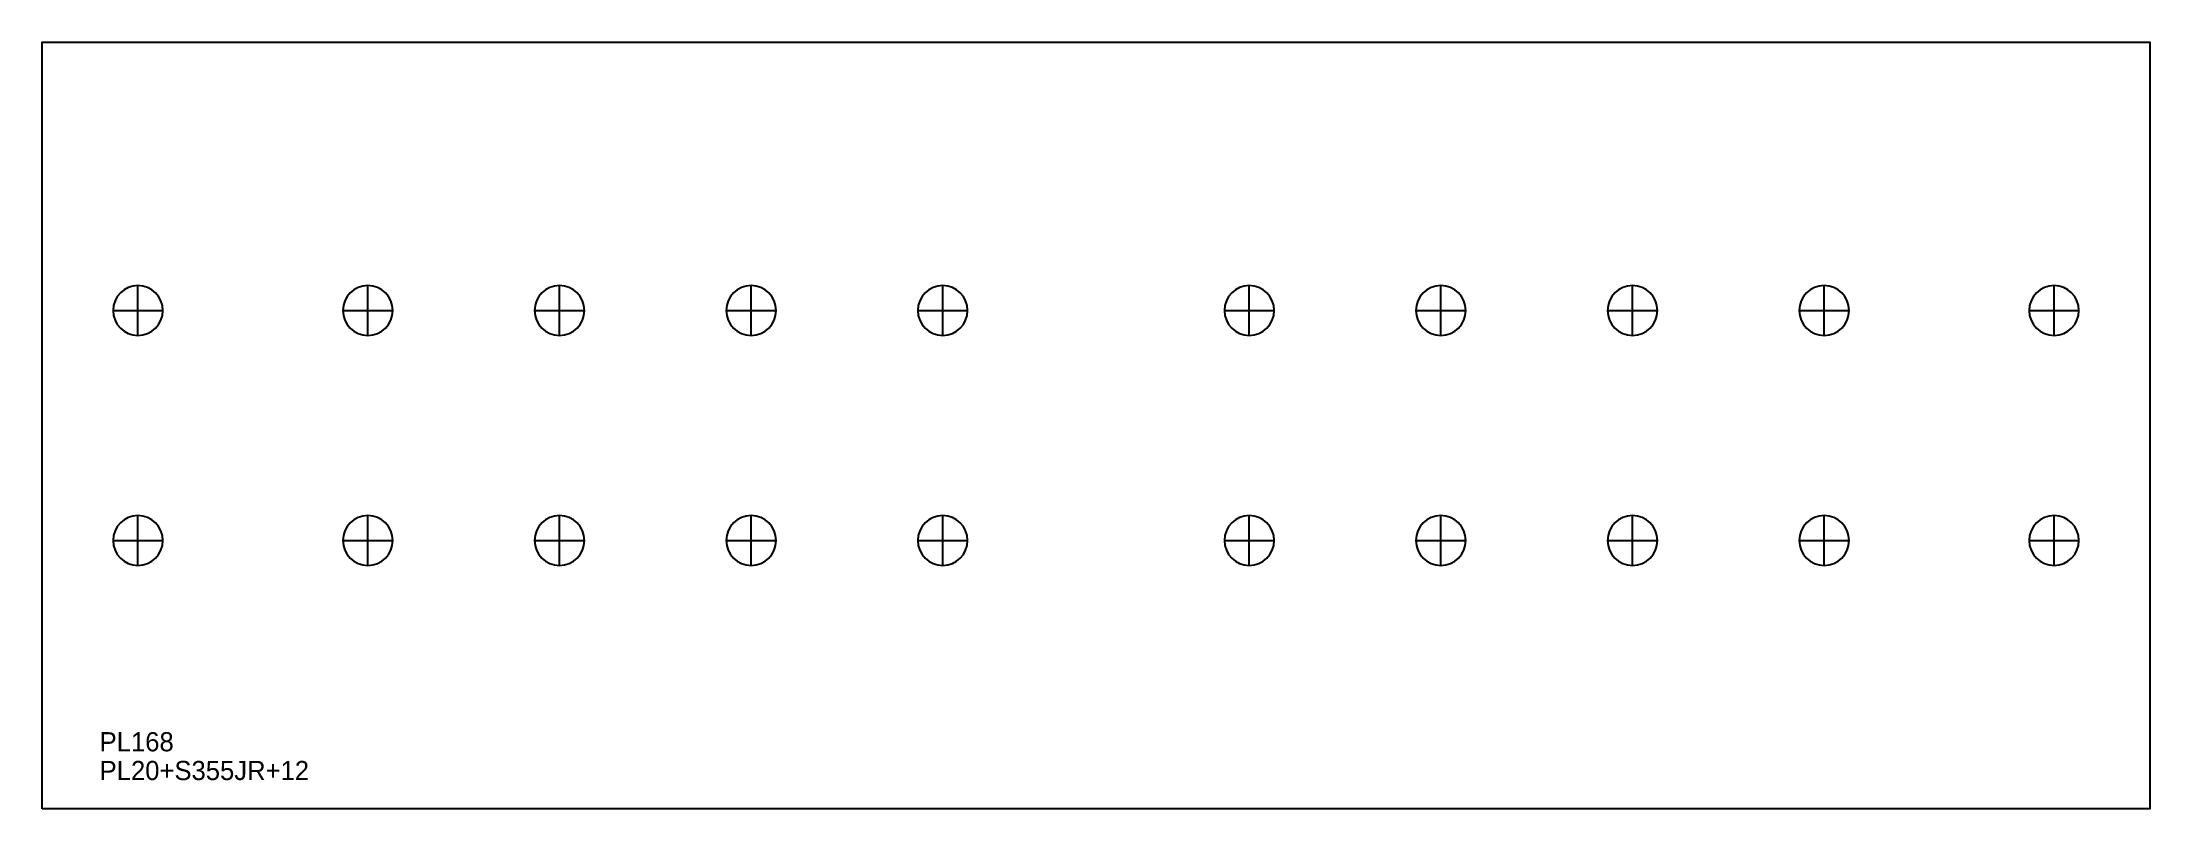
# Model space of a CAD drawing. Extents: x 0 to 1100, y 0 to 400.
import ezdxf

# ---------------------------------------------------------------- set-up
doc = ezdxf.new("R2010")
doc.units = 0
for name, color, linetype in [('27', 7, 'CONTINUOUS'), ('CUT', 7, 'CONTINUOUS'), ('SCRIBE', 3, 'CONTINUOUS'), ('TEXT', 7, 'CONTINUOUS')]:
    doc.layers.add(name, color=color, linetype=linetype)

msp = doc.modelspace()

# ---------------------------------------------------------------- linework, layer by layer
at = {"layer": '27', "color": 7, "linetype": 'CONTINUOUS'}
for p, q in [((50, 247), (50, 273)), ((170, 247), (170, 273)), ((270, 247), (270, 273)), ((370, 247), (370, 273)), ((470, 247), (470, 273)), ((630, 247), (630, 273)), ((730, 247), (730, 273)), ((830, 247), (830, 273)), ((930, 247), (930, 273)), ((1050, 247), (1050, 273)), ((37, 260), (63, 260)), ((157, 260), (183, 260)), ((257, 260), (283, 260)), ((357, 260), (383, 260)), ((457, 260), (483, 260)), ((617, 260), (643, 260)), ((717, 260), (743, 260)), ((817, 260), (843, 260)), ((917, 260), (943, 260)), ((1037, 260), (1063, 260)), ((50, 127), (50, 153)), ((170, 127), (170, 153)), ((270, 127), (270, 153)), ((370, 127), (370, 153)), ((470, 127), (470, 153)), ((630, 127), (630, 153)), ((730, 127), (730, 153)), ((830, 127), (830, 153)), ((930, 127), (930, 153)), ((1050, 127), (1050, 153)), ((37, 140), (63, 140)), ((157, 140), (183, 140)), ((257, 140), (283, 140)), ((357, 140), (383, 140)), ((457, 140), (483, 140)), ((617, 140), (643, 140)), ((717, 140), (743, 140)), ((817, 140), (843, 140)), ((917, 140), (943, 140)), ((1037, 140), (1063, 140))]:
    msp.add_line(p, q, dxfattribs=at)
for points in [[(50, 273, 1), (50, 247, 1)], [(170, 273, 1), (170, 247, 1)], [(270, 273, 1), (270, 247, 1)], [(370, 273, 1), (370, 247, 1)], [(470, 273, 1), (470, 247, 1)], [(630, 273, 1), (630, 247, 1)], [(730, 273, 1), (730, 247, 1)], [(830, 273, 1), (830, 247, 1)], [(930, 273, 1), (930, 247, 1)], [(1050, 273, 1), (1050, 247, 1)], [(50, 153, 1), (50, 127, 1)], [(170, 153, 1), (170, 127, 1)], [(270, 153, 1), (270, 127, 1)], [(370, 153, 1), (370, 127, 1)], [(470, 153, 1), (470, 127, 1)], [(630, 153, 1), (630, 127, 1)], [(730, 153, 1), (730, 127, 1)], [(830, 153, 1), (830, 127, 1)], [(930, 153, 1), (930, 127, 1)], [(1050, 153, 1), (1050, 127, 1)]]:
    msp.add_lwpolyline(points, format="xyb", close=True, dxfattribs=at)
at = {"layer": 'CUT', "color": 7, "linetype": 'CONTINUOUS'}
msp.add_lwpolyline([(0, 0), (0, 400), (1100, 400), (1100, 0)], close=True, dxfattribs=at)

# ---------------------------------------------------------------- texts
at = {"layer": 'SCRIBE', "color": 3}
msp.add_text('PL168', height=10, dxfattribs=at).set_placement((30, 30))
at = {"layer": 'TEXT', "color": 7}
msp.add_text('PL20+S355JR+12', height=10, dxfattribs=at).set_placement((30, 15))

doc.saveas('drawing.dxf')
